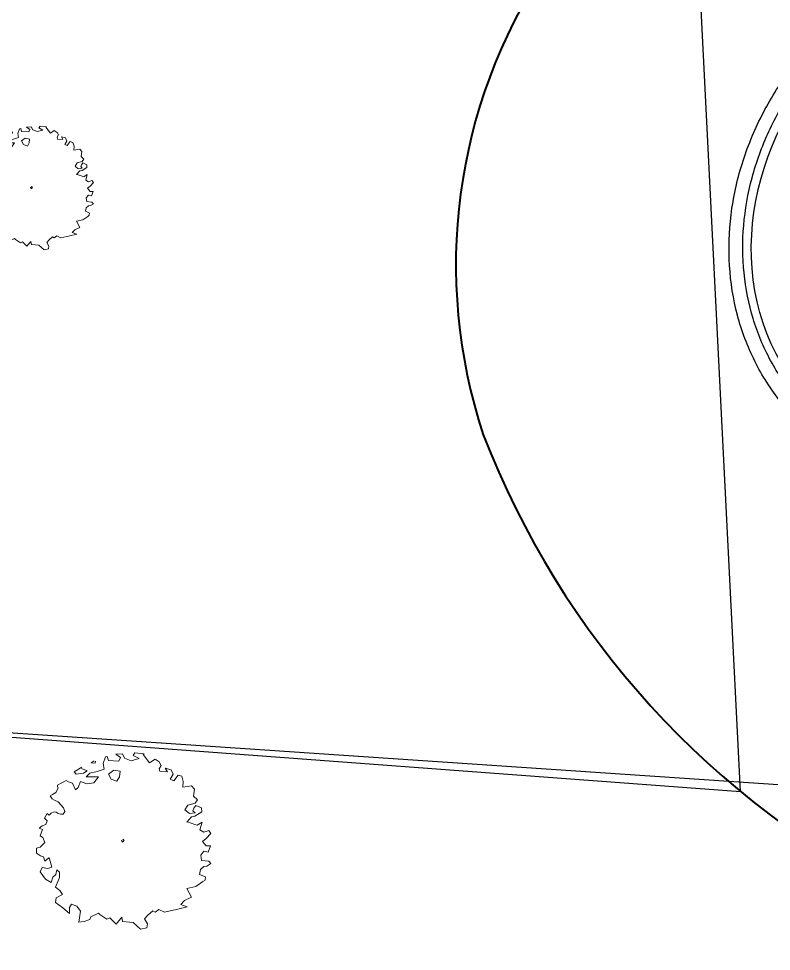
# Model space of a CAD drawing. Extents: x 2080 to 102399, y 2071 to 93424.
# Drawn here: x 84919 to 85427, y 80895 to 81525 of the extents above; entities that cross this region are included whole.
import ezdxf

# ---------------------------------------------------------------- set-up
doc = ezdxf.new("R2010")
doc.units = 0
doc.header["$LTSCALE"] = 20
doc.header["$MEASUREMENT"] = 0
for name, color, linetype, lineweight in [('BUILDING', 4, 'Continuous', 40), ('Mango tree', 96, 'Continuous', 5), ('sappotta', 114, 'Continuous', 5)]:
    doc.layers.add(name, color=color, linetype=linetype, lineweight=lineweight)
doc.layers.add('R.C.C Wall', color=50, linetype='Continuous')
doc.layers.add('road', color=2, linetype='Continuous')

# ---------------------------------------------------------------- blocks, each defined once
blk = doc.blocks.new('NEEM')
at = {"layer": 'sappotta', "linetype": 'Continuous'}
for p, q in [((-0.213, 1.092), (-0.242, 1.007)), ((-0.191, 1.099), (-0.213, 1.092)), ((-0.177, 1.048), (-0.191, 1.099)), ((0.003, 1.132), (-0.083, 1.127)), ((-0.083, 1.127), (-0.023, 1.083)), ((-0.023, 1.083), (-0.043, 1.039)), ((0.03, 1.077), (0.003, 1.132)), ((0.114, 1.043), (0.03, 1.077)), ((0.162, 1.144), (0.142, 1.112)), ((0.142, 1.112), (0.216, 1.072)), ((0.283, 1.13), (0.162, 1.144)), ((0.267, 1.123), (0.283, 1.13)), ((0.351, 1.016), (0.267, 1.123)), ((-0.517, 0.963), (-0.614, 0.901)), ((-0.359, 1.043), (-0.396, 1.016)), ((-0.396, 1.016), (-0.345, 1.011)), ((-0.345, 1.011), (-0.34, 1.039)), ((-0.242, 1.007), (-0.23, 0.935)), ((-0.043, 1.039), (-0.177, 1.048)), ((0.216, 1.072), (0.114, 1.043)), ((0.421, 1.063), (0.351, 1.016)), ((0.473, 1.03), (0.421, 1.063)), ((0.472, 0.942), (0.501, 0.982)), ((0.501, 0.982), (0.473, 1.03)), ((-0.614, 0.901), (-0.589, 0.87)), ((-0.589, 0.87), (-0.494, 0.884)), ((-0.521, 0.945), (-0.521, 0.945)), ((-0.449, 0.913), (-0.521, 0.945)), ((-0.494, 0.884), (-0.449, 0.913)), ((-0.415, 0.884), (-0.459, 0.839)), ((-0.459, 0.839), (-0.303, 0.837)), ((-0.32, 0.906), (-0.415, 0.884)), ((-0.303, 0.837), (-0.361, 0.762)), ((-0.23, 0.935), (-0.32, 0.906)), ((-0.108, 0.922), (-0.177, 0.872)), ((-0.177, 0.872), (-0.139, 0.809)), ((-0.027, 0.908), (-0.108, 0.922)), ((-0.067, 0.78), (-0.034, 0.839)), ((-0.034, 0.839), (-0.027, 0.908)), ((0.483, 0.908), (0.472, 0.942)), ((0.581, 0.9), (0.483, 0.908)), ((0.551, 0.95), (0.581, 0.9)), ((0.627, 0.928), (0.551, 0.95)), ((0.616, 0.806), (0.654, 0.87)), ((0.654, 0.87), (0.627, 0.928)), ((0.715, 0.86), (0.66, 0.788)), ((0.762, 0.844), (0.715, 0.86)), ((0.783, 0.779), (0.762, 0.844)), ((-0.783, 0.757), (-0.83, 0.729)), ((-0.83, 0.729), (-0.826, 0.714)), ((-0.749, 0.774), (-0.783, 0.757)), ((-0.717, 0.789), (-0.749, 0.774)), ((-0.689, 0.772), (-0.717, 0.789)), ((-0.638, 0.758), (-0.689, 0.772)), ((-0.598, 0.672), (-0.638, 0.758)), ((-0.533, 0.776), (-0.562, 0.699)), ((-0.452, 0.75), (-0.533, 0.776)), ((-0.361, 0.762), (-0.452, 0.75)), ((-0.139, 0.809), (-0.067, 0.78)), ((0.66, 0.788), (0.616, 0.806)), ((0.776, 0.704), (0.783, 0.779)), ((0.888, 0.723), (0.776, 0.704)), ((0.924, 0.679), (0.888, 0.723)), ((-0.892, 0.613), (-0.923, 0.594)), ((-0.85, 0.638), (-0.892, 0.613)), ((-0.818, 0.692), (-0.85, 0.638)), ((-0.826, 0.714), (-0.818, 0.692)), ((-0.562, 0.699), (-0.598, 0.672)), ((0.913, 0.591), (0.924, 0.679)), ((-0.923, 0.594), (-0.895, 0.555)), ((-0.895, 0.555), (-0.868, 0.54)), ((-0.868, 0.54), (-0.818, 0.517)), ((-0.818, 0.517), (-0.752, 0.44)), ((0.84, 0.475), (0.934, 0.5)), ((0.964, 0.541), (0.913, 0.591)), ((0.934, 0.5), (0.964, 0.541)), ((-0.96, 0.366), (-0.994, 0.31)), ((-0.935, 0.345), (-0.96, 0.366)), ((-0.908, 0.372), (-0.935, 0.345)), ((-0.87, 0.389), (-0.908, 0.372)), ((-0.846, 0.386), (-0.87, 0.389)), ((-0.821, 0.367), (-0.846, 0.386)), ((-0.788, 0.359), (-0.821, 0.367)), ((-0.757, 0.361), (-0.788, 0.359)), ((-0.735, 0.394), (-0.757, 0.361)), ((-0.752, 0.44), (-0.735, 0.394)), ((0.804, 0.415), (0.84, 0.475)), ((0.86, 0.367), (0.804, 0.415)), ((0.933, 0.378), (0.86, 0.367)), ((0.917, 0.437), (0.904, 0.404)), ((0.904, 0.404), (0.933, 0.378)), ((0.942, 0.471), (0.917, 0.437)), ((0.93, 0.332), (1.018, 0.389)), ((1.014, 0.439), (0.942, 0.471)), ((1.018, 0.389), (1.014, 0.439)), ((-0.994, 0.31), (-0.961, 0.275)), ((-0.961, 0.275), (-0.978, 0.229)), ((0.829, 0.259), (0.888, 0.326)), ((0.838, 0.262), (0.829, 0.259)), ((0.931, 0.228), (0.838, 0.262)), ((0.888, 0.326), (0.93, 0.332)), ((1.025, 0.259), (0.962, 0.217)), ((0.996, 0.16), (1.025, 0.259)), ((-1.023, 0.208), (-1.062, 0.182)), ((-1.062, 0.182), (-1.02, 0.162)), ((-1.02, 0.162), (-1.049, 0.084)), ((-0.978, 0.229), (-1.023, 0.208)), ((0.962, 0.217), (0.931, 0.228)), ((1.046, 0.129), (0.996, 0.16)), ((1.109, 0.149), (1.046, 0.129)), ((1.137, 0.114), (1.109, 0.149)), ((-1.049, 0.084), (-1.017, 0.059)), ((-1.017, 0.059), (-0.991, -0.002)), ((0.02, 0.041), (-0.009, 0.024)), ((-0.009, 0.024), (0, 0)), ((0, 0), (0.014, 0.011)), ((0.014, 0.011), (0.027, 0.031)), ((1.029, 0.011), (1.074, 0.049)), ((1.074, -0.047), (1.029, 0.011)), ((1.074, 0.049), (1.137, 0.114)), ((-1.097, -0.077), (-1.098, -0.14)), ((-1.048, -0.062), (-1.097, -0.077)), ((-0.991, -0.002), (-1.048, -0.062)), ((1.007, -0.166), (1.046, -0.114)), ((1.046, -0.114), (1.1, -0.129)), ((1.129, -0.047), (1.074, -0.047)), ((1.1, -0.129), (1.129, -0.047)), ((-1.098, -0.14), (-1.044, -0.173)), ((-1.044, -0.173), (-1.007, -0.185)), ((-1.007, -0.185), (-0.992, -0.244)), ((-0.992, -0.244), (-0.937, -0.198)), ((-0.937, -0.198), (-0.93, -0.213)), ((-0.93, -0.213), (-0.902, -0.318)), ((1.016, -0.234), (1.007, -0.166)), ((1.11, -0.243), (1.016, -0.234)), ((-1.025, -0.325), (-1.052, -0.378)), ((-0.953, -0.336), (-1.025, -0.325)), ((-0.902, -0.318), (-0.953, -0.336)), ((-0.848, -0.411), (-0.837, -0.355)), ((-0.837, -0.355), (-0.803, -0.383)), ((0.992, -0.411), (1.004, -0.349)), ((1.004, -0.349), (1.045, -0.311)), ((1.045, -0.311), (1.083, -0.306)), ((1.083, -0.306), (1.137, -0.273)), ((1.137, -0.273), (1.11, -0.243)), ((-1.052, -0.378), (-0.982, -0.471)), ((-0.982, -0.471), (-0.91, -0.516)), ((-0.91, -0.516), (-0.888, -0.446)), ((-0.888, -0.446), (-0.848, -0.411)), ((-0.803, -0.452), (-0.853, -0.576)), ((-0.803, -0.383), (-0.803, -0.452)), ((1.066, -0.443), (0.992, -0.411)), ((1.061, -0.484), (1.066, -0.443)), ((-0.853, -0.576), (-0.797, -0.619)), ((0.826, -0.591), (0.943, -0.565)), ((0.887, -0.704), (0.826, -0.591)), ((0.943, -0.565), (1.032, -0.503)), ((1.032, -0.503), (1.061, -0.484)), ((-0.844, -0.71), (-0.852, -0.77)), ((-0.766, -0.668), (-0.844, -0.71)), ((-0.797, -0.619), (-0.766, -0.668)), ((0.797, -0.747), (0.887, -0.704)), ((-0.852, -0.77), (-0.758, -0.838)), ((-0.676, -0.836), (-0.649, -0.791)), ((-0.675, -0.912), (-0.676, -0.836)), ((-0.649, -0.791), (-0.582, -0.82)), ((-0.582, -0.82), (-0.534, -0.881)), ((0.68, -0.867), (0.834, -0.828)), ((0.751, -0.797), (0.797, -0.747)), ((0.834, -0.828), (0.751, -0.797)), ((-0.758, -0.838), (-0.675, -0.912)), ((-0.534, -0.881), (-0.554, -1.025)), ((-0.413, -0.988), (-0.401, -0.955)), ((-0.401, -0.955), (-0.302, -0.907)), ((-0.302, -0.907), (-0.286, -0.926)), ((-0.286, -0.926), (-0.197, -0.986)), ((0.287, -0.982), (0.327, -0.932)), ((0.327, -0.932), (0.391, -0.879)), ((0.391, -0.879), (0.423, -0.897)), ((0.423, -0.897), (0.47, -0.86)), ((0.47, -0.86), (0.543, -0.896)), ((0.543, -0.896), (0.652, -0.871)), ((0.652, -0.871), (0.68, -0.867)), ((-0.554, -1.025), (-0.486, -1.015)), ((-0.486, -1.015), (-0.413, -0.988)), ((-0.197, -0.986), (-0.157, -0.969)), ((-0.157, -0.969), (-0.078, -1.049)), ((-0.078, -1.049), (-0.006, -0.96)), ((-0.006, -0.96), (0.006, -1.017)), ((0.006, -1.017), (0.139, -1.026)), ((0.139, -1.026), (0.236, -1.115)), ((0.324, -1.046), (0.287, -0.982)), ((0.314, -1.096), (0.324, -1.046)), ((0.236, -1.115), (0.314, -1.096))]:
    blk.add_line(p, q, dxfattribs=at)

msp = doc.modelspace()

# ---------------------------------------------------------------- linework, layer by layer
at = {"ltscale": 0.5}
for points in [[(84488.225, 81071.259), (85405.877, 81002.966), (85343.679, 82242.82), (84903.117, 82126.2), (84488.225, 81071.259)], [(84488.225, 81071.259), (86624.09, 80927.063), (86257.87, 79191.779), (84124.83, 79397.719), (84488.225, 81071.259)]]:
    msp.add_lwpolyline(points, dxfattribs=at)
at = {"color": 13, "ltscale": 0.5, "extrusion": (0, 0, -1)}
msp.add_ellipse((85570.738, 81389.899, 0.504), major_axis=(99.533, 139.566), ratio=0.8749062, start_param=1.9434978, end_param=4.9862408, dxfattribs=at)
at = {"color": 13, "ltscale": 0.5}
msp.add_open_spline([(85656.923, 81245.827, 0.504), (85652.677, 81242.787, 0.504), (85648.325, 81239.92, 0.504), (85633.878, 81231.197, 0.504), (85623.411, 81226.09, 0.504), (85601.915, 81217.945, 0.504), (85590.887, 81214.908, 0.504), (85568.665, 81211.039, 0.504), (85557.472, 81210.209, 0.504), (85535.339, 81210.816, 0.504), (85524.4, 81212.255, 0.504), (85503.204, 81217.374, 0.504), (85492.948, 81221.054, 0.504), (85473.537, 81230.528, 0.504), (85464.383, 81236.32, 0.504), (85447.552, 81249.787, 0.504), (85439.876, 81257.459, 0.504), (85426.305, 81274.365, 0.504), (85420.41, 81283.597, 0.504), (85410.614, 81303.242, 0.504), (85406.712, 81313.654, 0.504), (85401.023, 81335.251, 0.504), (85399.236, 81346.435, 0.504), (85397.812, 81369.154, 0.504), (85398.175, 81380.69, 0.504), (85401.014, 81403.695, 0.504), (85403.49, 81415.164, 0.504), (85410.449, 81437.631, 0.504), (85414.932, 81448.628, 0.504), (85425.734, 81469.763, 0.504), (85432.055, 81479.901, 0.504), (85441.941, 81493.122, 0.504), (85444.822, 81496.722, 0.504), (85469.048, 81521.404, 0.504)], degree=3, knots=[1.941209, 1.941209, 1.941209, 1.941209, 2.0271449, 2.0271449, 2.2205903, 2.2205903, 2.4140358, 2.4140358, 2.6074812, 2.6074812, 2.8009267, 2.8009267, 2.9943722, 2.9943722, 3.1878176, 3.1878176, 3.3812631, 3.3812631, 3.5747086, 3.5747086, 3.768154, 3.768154, 3.9615995, 3.9615995, 4.155045, 4.155045, 4.3484904, 4.3484904, 4.5419359, 4.5419359, 4.7353813, 4.7353813, 4.8103128, 4.8103128, 4.8103128, 4.8103128], dxfattribs=at)
at = {"layer": 'BUILDING', "linetype": 'Continuous', "ltscale": 0.5}
msp.add_lwpolyline([(84743.292, 80612.116), (84729.56, 80404.017, -0.0764829), (84624.605, 80411.754, -0.1390799), (84546.122, 80458.624, -0.3253473), (84525.81, 80863.963, 0.1737994), (84806.629, 81458.883, -0.0766039), (85138.531, 81985.206, -0.8303675)], format="xyb", dxfattribs=at)
for centre, radius, start, end in [((85577.589, 81358.258, 0.504), 363.748, 146.575725, 198.353759), ((85777.969, 81454.083, 0.504), 584.773, 201.083963, 243.52909)]:
    msp.add_arc(centre, radius, start, end, dxfattribs=at)
at = {"layer": 'R.C.C Wall', "ltscale": 0.5}
msp.add_open_spline([(85717.674, 81334.199, 0.504), (85715.15, 81328.509, 0.504), (85712.349, 81322.925, 0.504), (85703.816, 81307.746, 0.504), (85697.51, 81298.453, 0.504), (85683.455, 81281.072, 0.504), (85675.704, 81272.985, 0.504), (85659.033, 81258.305, 0.504), (85650.112, 81251.713, 0.504), (85631.412, 81240.262, 0.504), (85621.635, 81235.404, 0.504), (85601.569, 81227.603, 0.504), (85591.281, 81224.659, 0.504), (85570.561, 81220.803, 0.504), (85560.13, 81219.89, 0.504), (85539.503, 81220.138, 0.504), (85529.307, 81221.3, 0.504), (85509.528, 81225.667, 0.504), (85499.945, 81228.871, 0.504), (85481.75, 81237.21, 0.504), (85473.14, 81242.345, 0.504), (85457.217, 81254.354, 0.504), (85449.905, 81261.228, 0.504), (85436.852, 81276.453, 0.504), (85431.111, 81284.804, 0.504), (85421.406, 81302.669, 0.504), (85417.442, 81312.182, 0.504), (85411.428, 81332.017, 0.504), (85409.377, 81342.338, 0.504), (85407.253, 81363.411, 0.504), (85407.178, 81374.164, 0.504), (85409, 81395.714, 0.504), (85410.895, 81406.511, 0.504), (85416.58, 81427.767, 0.504), (85420.37, 81438.225, 0.504), (85429.706, 81458.432, 0.504), (85435.251, 81468.18, 0.504), (85447.899, 81486.622, 0.504), (85455.002, 81495.315, 0.504), (85466.393, 81507.081, 0.504), (85470.173, 81510.688, 0.504), (85474.081, 81514.13, 0.504)], degree=3, knots=[4.4813978, 4.4813978, 4.4813978, 4.4813978, 4.588167, 4.588167, 4.7789136, 4.7789136, 4.9696601, 4.9696601, 5.1604067, 5.1604067, 5.3511532, 5.3511532, 5.5418997, 5.5418997, 5.7326463, 5.7326463, 5.9233928, 5.9233928, 6.1141394, 6.1141394, 6.3048859, 6.3048859, 6.4956325, 6.4956325, 6.686379, 6.686379, 6.8771255, 6.8771255, 7.0678721, 7.0678721, 7.2586186, 7.2586186, 7.4493652, 7.4493652, 7.6401117, 7.6401117, 7.8308582, 7.8308582, 8.0216048, 8.0216048, 8.11105, 8.11105, 8.11105, 8.11105], dxfattribs=at)
at = {"layer": 'road', "linetype": 'Continuous', "ltscale": 0.5}
msp.add_arc((86585.225, 80503.814, 0.1), 2189.51, 110.931783, 161.107381, dxfattribs=at)

# ---------------------------------------------------------------- block references
at = {"layer": 'Mango tree', "linetype": 'Continuous'}
for p, xscale, yscale, zscale in [((84927.198, 81409.682, -0.001), 36.98728427122114, 36.98728427122114, 36.98728427122114), ((84988.636, 80968.658, 0), 52.70803609845461, 52.70803609845461, 52.70803609845461)]:
    msp.add_blockref('NEEM', p, dxfattribs=dict(at, xscale=xscale, yscale=yscale, zscale=zscale))

doc.saveas('drawing.dxf')
